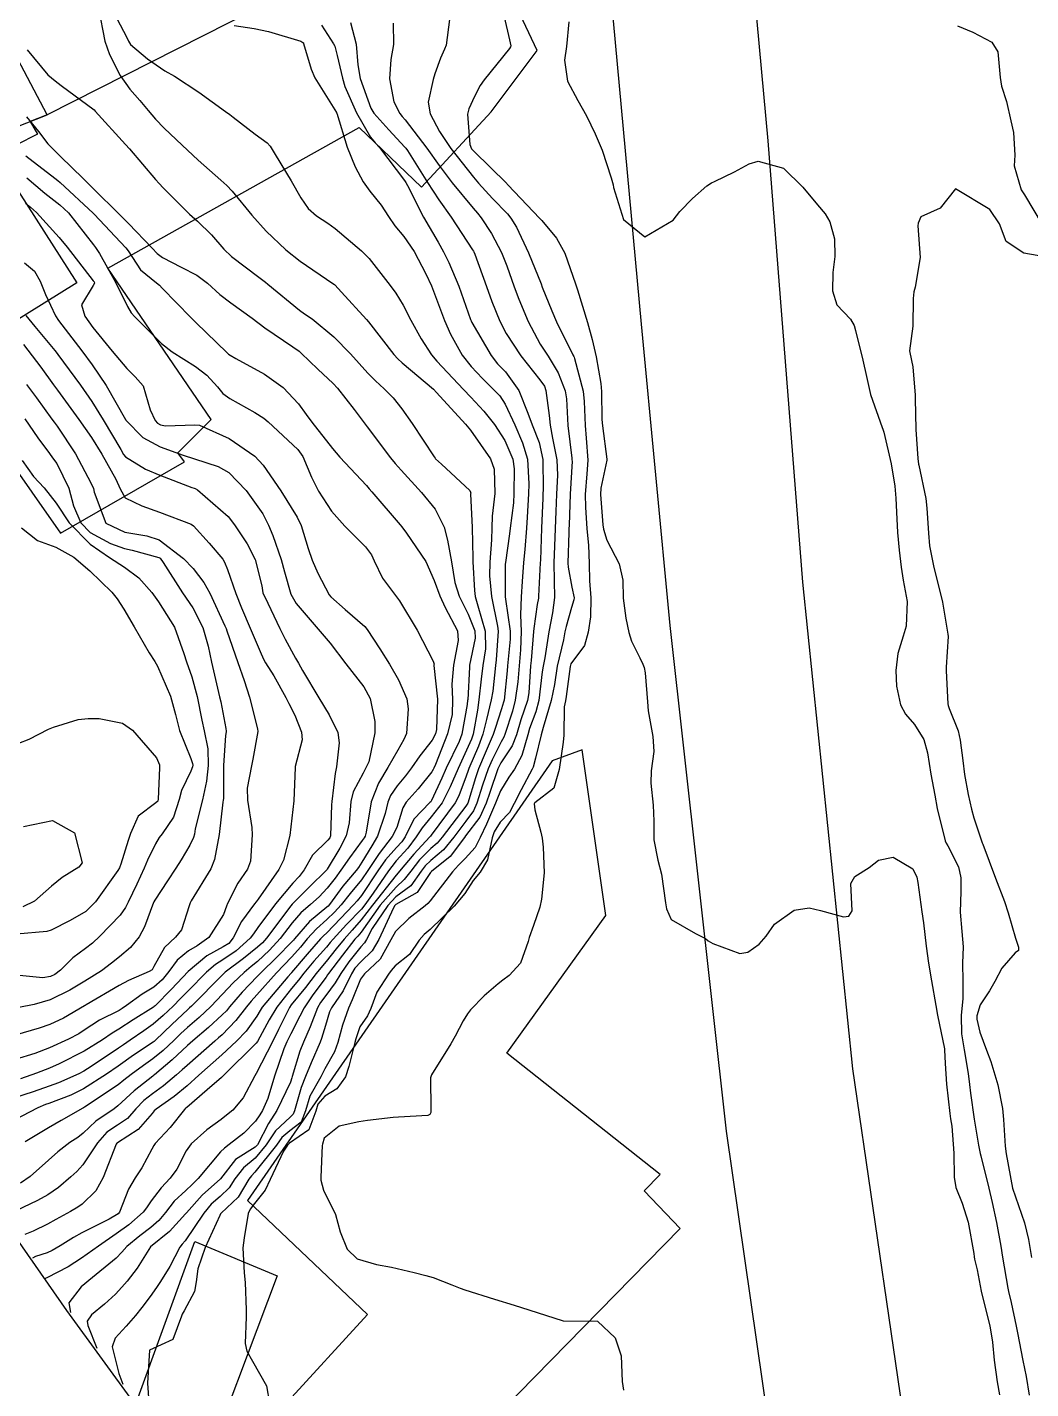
# Model space of a CAD drawing. Header units: metres. Extents: x 307586 to 320046, y 7427249 to 7434250.
# Drawn here: x 317432.6 to 317490.9, y 7431614.8 to 7431693.9 of the extents above; entities that cross this region are included whole.
import ezdxf

# ---------------------------------------------------------------- set-up
doc = ezdxf.new("R2010")
doc.units = ezdxf.units.M
doc.header["$MEASUREMENT"] = 0
for name, color, linetype in [('Area', 45, 'Continuous'), ('Curvas de Nivel 1m', 11, 'Continuous'), ('Curvas de Nivel 5m', 15, 'Continuous'), ('Edificações', 30, 'Continuous'), ('Vias Primárias', 230, 'Continuous')]:
    doc.layers.add(name, color=color, linetype=linetype)

msp = doc.modelspace()

# ---------------------------------------------------------------- linework, layer by layer
at = {"layer": 'Area'}
msp.add_polyline3d([(317444.609, 7431605.928, 753.542), (317434.875, 7431619.303, 758.122), (317430.768, 7431625.185, 762.882)], dxfattribs=at)
at = {"layer": 'Curvas de Nivel 1m', "flags": 128}
for points, elevation in [([(317436.71, 7431694.951), (317437.075, 7431693.055), (317437.347, 7431692.277), (317437.969, 7431691.046), (317438.545, 7431690.254), (317439.113, 7431689.603), (317439.609, 7431689.024), (317440.031, 7431688.52), (317440.523, 7431688), (317441.569, 7431686.999), (317442.5, 7431686.139), (317443.816, 7431684.97), (317444.169, 7431684.654), (317444.477, 7431684.327), (317445.619, 7431682.948), (317446.454, 7431682.008), (317447.586, 7431680.929), (317448.433, 7431680.267), (317450.333, 7431678.973), (317450.413, 7431678.915), (317450.443, 7431678.89), (317450.823, 7431678.472), (317452.285, 7431676.871), (317452.391, 7431676.741), (317453.865, 7431674.847), (317454.103, 7431674.586), (317454.358, 7431674.358), (317456.166, 7431672.822), (317456.341, 7431672.646), (317458.038, 7431670.803), (317458.318, 7431670.459), (317459.475, 7431668.782), (317459.691, 7431668.183), (317459.724, 7431666.778), (317459.581, 7431665.452), (317459.557, 7431664.78), (317459.537, 7431664.081), (317459.435, 7431662.782), (317459.424, 7431661.991), (317459.533, 7431660.78), (317459.894, 7431659.057), (317459.928, 7431658.772), (317459.819, 7431657.111), (317459.777, 7431656.774), (317459.617, 7431655.288), (317459.527, 7431654.776), (317459.251, 7431653.639), (317459.029, 7431652.781), (317458.784, 7431652.096), (317458.225, 7431650.789), (317458.188, 7431650.682), (317458.076, 7431650.349), (317457.647, 7431649.209), (317457.42, 7431648.8), (317456.034, 7431646.922), (317455.99, 7431646.864), (317455.954, 7431646.821), (317455.024, 7431645.824), (317454.206, 7431644.838), (317454.11, 7431644.731), (317454.001, 7431644.609), (317452.638, 7431642.86), (317451.974, 7431642.002), (317451.441, 7431641.402), (317450.976, 7431640.88), (317450.526, 7431640.313), (317449.943, 7431639.591), (317449.619, 7431639.212), (317449.362, 7431638.896), (317448.744, 7431638.082), (317447.914, 7431637.067), (317447.806, 7431636.912), (317447.176, 7431635.638), (317446.819, 7431634.926), (317445.864, 7431633.073), (317445.796, 7431632.941), (317445.124, 7431631.673), (317444.512, 7431630.953), (317444.147, 7431630.649), (317443.835, 7431630.414), (317442.998, 7431629.799), (317442.1, 7431628.986), (317441.809, 7431628.583), (317441.269, 7431627.524), (317440.873, 7431626.999), (317440.351, 7431626.438), (317439.773, 7431625.675), (317439.513, 7431625.266), (317439.304, 7431625.015), (317438.483, 7431624.296), (317437.75, 7431623.769), (317436.711, 7431623.045), (317435.736, 7431622.347), (317434.948, 7431621.851), (317433.715, 7431621.219), (317433.659, 7431621.192), (317433.643, 7431621.18)], 754), ([(317437.405, 7431695.052), (317438.362, 7431693.265), (317438.457, 7431693.041), (317438.58, 7431692.857), (317439.563, 7431692.02), (317440.566, 7431691.327), (317441.124, 7431691.004), (317442.549, 7431690.079), (317444.096, 7431688.967), (317444.347, 7431688.778), (317444.53, 7431688.625), (317445.821, 7431687.645), (317446.515, 7431687.136), (317446.688, 7431686.938), (317446.977, 7431686.464), (317447.898, 7431684.926), (317448.473, 7431683.951), (317448.888, 7431683.335), (317449.376, 7431682.906), (317450.043, 7431682.481), (317450.456, 7431682.169), (317451.99, 7431680.875), (317452.436, 7431680.416), (317453.66, 7431678.851), (317453.976, 7431678.414), (317454.402, 7431677.701), (317454.855, 7431676.835), (317455.453, 7431675.753), (317456.06, 7431674.823), (317456.359, 7431674.467), (317457.909, 7431672.804), (317458.339, 7431672.36), (317459.098, 7431671.556), (317459.712, 7431670.779), (317460.309, 7431669.849), (317460.769, 7431668.765), (317460.85, 7431668.202), (317460.844, 7431666.764), (317460.81, 7431666.219), (317460.632, 7431664.766), (317460.584, 7431664.422), (317460.344, 7431662.769), (317460.332, 7431662.659), (317460.326, 7431660.769), (317460.344, 7431660.625), (317460.614, 7431658.766), (317460.62, 7431658.314), (317460.476, 7431656.767), (317460.45, 7431656.465), (317460.273, 7431654.769), (317460.245, 7431654.645), (317460.118, 7431654.271), (317459.759, 7431653.121), (317459.638, 7431652.775), (317459.18, 7431651.692), (317458.793, 7431650.783), (317458.609, 7431650.251), (317458.159, 7431648.789), (317458.126, 7431648.716), (317458.051, 7431648.612), (317456.667, 7431646.81), (317456.376, 7431646.467), (317456.023, 7431646.141), (317455.354, 7431645.486), (317454.859, 7431644.831), (317454.477, 7431644.356), (317453.994, 7431643.903), (317453.079, 7431642.854), (317451.967, 7431641.295), (317451.774, 7431641.063), (317451.61, 7431640.874), (317450.885, 7431639.945), (317450.077, 7431638.889), (317450.017, 7431638.804), (317449.931, 7431638.676), (317449.169, 7431637.649), (317448.658, 7431636.903), (317448.399, 7431636.412), (317447.89, 7431635.377), (317447.733, 7431635.064), (317447.656, 7431634.913), (317447.48, 7431634.517), (317446.942, 7431632.924), (317446.55, 7431631.629), (317446.242, 7431630.934), (317446.094, 7431630.681), (317445.833, 7431630.303), (317445.15, 7431629.62), (317444.306, 7431628.955), (317444.027, 7431628.741), (317443.809, 7431628.534), (317442.496, 7431626.979), (317442.15, 7431626.622), (317441.782, 7431626.281), (317441.11, 7431625.659), (317440.61, 7431625.002), (317440.227, 7431624.536), (317439.754, 7431624.138), (317439.112, 7431623.654), (317438.368, 7431623.024), (317438.068, 7431622.699), (317437.736, 7431622.354), (317436.161, 7431621.053), (317435.924, 7431620.853), (317435.717, 7431620.69), (317435.003, 7431619.764), (317435.093, 7431619.19)], 753), ([(317444.593, 7431693.96), (317445.75, 7431693.79), (317446.59, 7431693.611), (317448.468, 7431693.037), (317448.583, 7431692.974), (317448.614, 7431692.95), (317448.629, 7431692.919), (317449.069, 7431691.413), (317449.288, 7431690.909), (317450.533, 7431688.911), (317450.546, 7431688.89), (317450.555, 7431688.868), (317451.165, 7431686.883), (317451.626, 7431685.749), (317452.083, 7431684.874), (317452.478, 7431684.34), (317453.125, 7431683.516), (317453.559, 7431682.854), (317453.933, 7431682.323), (317454.452, 7431681.702), (317455.039, 7431680.834), (317455.727, 7431679.523), (317456.049, 7431678.824), (317456.404, 7431677.912), (317456.818, 7431676.816), (317457.167, 7431676.026), (317457.845, 7431674.805), (317458.356, 7431674.139), (317459.008, 7431673.449), (317459.702, 7431672.78), (317460.017, 7431672.452), (317460.335, 7431671.955), (317460.893, 7431670.764), (317461.348, 7431669.718), (317461.628, 7431668.757), (317461.707, 7431667.327), (317461.687, 7431666.756), (317461.616, 7431665.393), (317461.566, 7431664.757), (317461.471, 7431663.517), (317461.398, 7431662.758), (317461.319, 7431661.652), (317461.264, 7431660.759), (317461.229, 7431659.718), (317461.258, 7431658.759), (317461.226, 7431657.695), (317461.145, 7431656.76), (317461.073, 7431655.827), (317460.923, 7431654.762), (317460.753, 7431654.127), (317460.313, 7431652.768), (317460.253, 7431652.617), (317460.099, 7431652.341), (317459.569, 7431651.294), (317459.354, 7431650.777), (317459.025, 7431649.824), (317458.693, 7431648.784), (317458.49, 7431648.344), (317458.042, 7431647.729), (317457.344, 7431646.8), (317456.754, 7431646.077), (317456.012, 7431645.448), (317455.683, 7431645.148), (317455.458, 7431644.825), (317454.846, 7431643.98), (317453.988, 7431643.333), (317453.51, 7431642.847), (317452.617, 7431641.508), (317452.277, 7431640.865), (317452.156, 7431640.671), (317451.956, 7431640.435), (317451.245, 7431639.575), (317450.781, 7431638.882), (317450.463, 7431638.349), (317449.92, 7431637.602), (317449.603, 7431637.206), (317449.426, 7431636.895), (317449.01, 7431635.785), (317448.616, 7431634.903), (317448.402, 7431634.381), (317447.97, 7431632.909), (317447.949, 7431632.822), (317447.859, 7431632.566), (317447.074, 7431630.922), (317446.589, 7431630.171), (317445.941, 7431628.938), (317445.811, 7431628.794), (317444.681, 7431628.074), (317443.793, 7431626.96), (317442.735, 7431626.02), (317441.819, 7431624.989), (317441.762, 7431624.918), (317440.849, 7431623.901), (317439.743, 7431623.01), (317438.969, 7431621.78), (317438.374, 7431621.023), (317438.075, 7431620.669), (317437.711, 7431620.268), (317437.066, 7431619.676), (317436.302, 7431619.051), (317436.051, 7431618.693), (317436.099, 7431618.435), (317436.613, 7431617.12)], 752), ([(317449.657, 7431693.968), (317450.373, 7431692.893), (317450.435, 7431692.746), (317450.576, 7431692.212), (317450.878, 7431690.887), (317451.02, 7431690.422), (317451.69, 7431688.878), (317452.519, 7431687.479), (317452.788, 7431687.139), (317453.028, 7431686.862), (317454.485, 7431684.951), (317454.557, 7431684.839), (317454.659, 7431684.66), (317455.592, 7431682.829), (317456.448, 7431681.361), (317456.759, 7431680.817), (317457.06, 7431680.187), (317457.633, 7431678.808), (317458.321, 7431676.873), (317458.35, 7431676.8), (317458.392, 7431676.711), (317459.516, 7431674.783), (317459.892, 7431674.311), (317460.354, 7431673.837), (317461.133, 7431672.762), (317461.655, 7431671.431), (317461.903, 7431670.754), (317462.308, 7431669.726), (317462.52, 7431668.747), (317462.54, 7431667.01), (317462.525, 7431666.746), (317462.515, 7431666.5), (317462.446, 7431664.747), (317462.379, 7431662.902), (317462.375, 7431662.748), (317462.269, 7431660.815), (317462.269, 7431660.749), (317462.26, 7431660.691), (317462.196, 7431660.317), (317461.991, 7431658.937), (317461.974, 7431658.752), (317461.834, 7431657.076), (317461.807, 7431656.753), (317461.701, 7431655.182), (317461.627, 7431654.755), (317461.252, 7431653.618), (317460.995, 7431652.761), (317460.749, 7431652.111), (317460.086, 7431651.121), (317459.956, 7431650.899), (317459.903, 7431650.772), (317459.438, 7431649.4), (317459.233, 7431648.778), (317458.853, 7431647.974), (317458.034, 7431646.878), (317457.967, 7431646.791), (317457.133, 7431645.687), (317456.058, 7431644.819), (317456.002, 7431644.757), (317455.218, 7431643.601), (317453.983, 7431642.888), (317453.926, 7431642.841), (317453.842, 7431642.703), (317453, 7431640.854), (317452.611, 7431640.203), (317451.943, 7431639.556), (317451.607, 7431639.204), (317451.412, 7431638.875), (317450.919, 7431637.884), (317450.248, 7431636.887), (317450.128, 7431636.669), (317449.897, 7431635.859), (317449.675, 7431635.103), (317449.594, 7431634.893), (317449.074, 7431633.695), (317448.747, 7431632.901), (317448.495, 7431632.265), (317448.107, 7431630.907), (317448.028, 7431630.72), (317447.838, 7431630.551), (317446.999, 7431629.749), (317446.454, 7431628.93), (317445.805, 7431628.166), (317445.138, 7431627.608), (317444.639, 7431626.952), (317444.311, 7431626.428), (317443.777, 7431625.929), (317443.257, 7431625.481), (317442.833, 7431624.974), (317441.747, 7431623.365), (317441.576, 7431623.16), (317441.441, 7431622.993), (317440.857, 7431621.874), (317440.325, 7431621.004), (317440.079, 7431620.645), (317439.71, 7431620.124), (317439.232, 7431619.483), (317438.857, 7431619.018), (317438.317, 7431618.394), (317437.68, 7431617.703), (317437.509, 7431617.198), (317437.905, 7431615.655), (317438.133, 7431615.04)], 751), ([(317453.83, 7431694.086), (317453.849, 7431692.851), (317453.7, 7431691.979), (317453.609, 7431690.854), (317453.864, 7431689.53), (317454.224, 7431688.845), (317454.36, 7431688.672), (317454.529, 7431688.476), (317455.78, 7431686.827), (317456.498, 7431685.824), (317457.26, 7431684.812), (317458.468, 7431683.349), (317458.728, 7431683.058), (317458.947, 7431682.793), (317459.543, 7431681.873), (317460.12, 7431680.775), (317460.431, 7431679.995), (317460.858, 7431678.766), (317461.117, 7431678.052), (317461.669, 7431676.757), (317462.373, 7431675.448), (317462.825, 7431674.743), (317463.407, 7431673.788), (317463.817, 7431672.728), (317463.888, 7431672.277), (317463.979, 7431670.725), (317464.199, 7431668.817), (317464.211, 7431668.721), (317464.218, 7431668.647), (317464.102, 7431666.723), (317464.041, 7431664.928), (317464.037, 7431664.723), (317464.028, 7431664.51), (317463.973, 7431662.724), (317463.984, 7431662.487), (317464.209, 7431661.338), (317464.333, 7431660.719), (317464.328, 7431660.591), (317464.194, 7431660.154), (317463.867, 7431659.035), (317463.802, 7431658.726), (317463.711, 7431658.269), (317463.35, 7431656.732), (317463.189, 7431655.682), (317463.01, 7431654.737), (317462.547, 7431653.183), (317462.42, 7431652.745), (317462.089, 7431651.394), (317461.956, 7431650.879), (317461.91, 7431650.752), (317461.257, 7431649.566), (317460.862, 7431648.762), (317460.578, 7431648.234), (317460.042, 7431647.682), (317459.685, 7431647.125), (317459.576, 7431646.775), (317459.3, 7431645.491), (317458.879, 7431644.781), (317458.484, 7431644.299), (317457.99, 7431643.544), (317457.377, 7431642.799), (317455.969, 7431641.437), (317455.632, 7431641.158), (317455.341, 7431640.826), (317454.783, 7431639.999), (317453.94, 7431639.336), (317453.713, 7431639.067), (317453.558, 7431638.846), (317452.873, 7431637.806), (317452.534, 7431636.861), (317452.333, 7431636.437), (317451.897, 7431635.797), (317451.657, 7431635.102), (317451.606, 7431634.873), (317451.263, 7431633.482), (317451.051, 7431632.878), (317450.56, 7431632.179), (317449.852, 7431631.759), (317449.446, 7431631.295), (317449.329, 7431630.895), (317448.927, 7431629.798), (317447.815, 7431629.034), (317447.746, 7431628.979), (317447.693, 7431628.912), (317447.453, 7431628.559), (317446.687, 7431626.927), (317446.404, 7431626.311), (317445.772, 7431625.53), (317445.515, 7431625.195), (317445.401, 7431624.944), (317445.171, 7431623.524), (317445.093, 7431622.946), (317445.171, 7431621.503), (317445.227, 7431620.945), (317445.285, 7431619.358), (317445.284, 7431618.944), (317445.225, 7431617.397), (317445.34, 7431616.943), (317445.664, 7431616.359), (317446.479, 7431614.927), (317446.646, 7431613.938)], 749), ([(317457.105, 7431694.308), (317456.898, 7431692.817), (317456.811, 7431692.587), (317456.575, 7431692.062), (317456.243, 7431691.146), (317456.152, 7431690.824), (317455.863, 7431689.507), (317455.971, 7431688.826), (317456.523, 7431687.8), (317457.186, 7431686.813), (317458.488, 7431685.139), (317458.786, 7431684.795), (317459.601, 7431683.91), (317460.465, 7431683.019), (317460.671, 7431682.768), (317460.987, 7431682.236), (317461.689, 7431680.758), (317462.416, 7431678.941), (317462.49, 7431678.749), (317463.046, 7431677.387), (317463.311, 7431676.736), (317464.253, 7431674.834), (317464.318, 7431674.721), (317464.333, 7431674.691), (317464.362, 7431674.611), (317464.862, 7431672.715), (317464.928, 7431672.123), (317464.972, 7431670.714), (317465.046, 7431669.979), (317465.132, 7431668.712), (317465.077, 7431667.92), (317464.988, 7431666.713), (317464.99, 7431665.985), (317465.072, 7431664.712), (317465.17, 7431663.774), (317465.203, 7431662.71), (317465.223, 7431661.7), (317465.313, 7431660.709), (317465.286, 7431659.61), (317465.144, 7431658.71), (317464.933, 7431657.945), (317464.155, 7431656.885), (317464.1, 7431656.721), (317463.877, 7431654.973), (317463.829, 7431654.724), (317463.763, 7431654.369), (317463.733, 7431652.726), (317463.692, 7431652.319), (317463.466, 7431650.729), (317463.154, 7431649.646), (317462.054, 7431648.799), (317462.029, 7431648.774), (317462.023, 7431648.75), (317462.049, 7431648.399), (317462.399, 7431647.107), (317462.486, 7431646.743), (317462.547, 7431646.22), (317462.594, 7431644.741), (317462.451, 7431643.206), (317462.34, 7431642.745), (317461.972, 7431641.667), (317461.732, 7431640.985), (317461.67, 7431640.753), (317461.222, 7431639.479), (317460.574, 7431638.764), (317460.201, 7431638.497), (317459.928, 7431638.291), (317459.111, 7431637.588), (317458.328, 7431636.786), (317458.149, 7431636.548), (317457.903, 7431636.135), (317457.43, 7431635.257), (317457.168, 7431634.801), (317456.047, 7431633), (317455.99, 7431632.818), (317456.02, 7431630.993), (317456.009, 7431630.818), (317455.965, 7431630.694), (317455.84, 7431630.64), (317454.131, 7431630.545), (317453.838, 7431630.521), (317452.346, 7431630.351), (317451.834, 7431630.27), (317450.696, 7431630.016), (317449.819, 7431629.328), (317449.728, 7431628.977), (317449.714, 7431628.891), (317449.635, 7431627.051), (317449.626, 7431626.892), (317449.784, 7431626.31), (317450.475, 7431624.883), (317450.754, 7431623.879), (317451.157, 7431622.876), (317451.737, 7431622.321), (317452.857, 7431621.976), (317453.733, 7431621.82), (317455.041, 7431621.515), (317455.728, 7431621.351), (317456.143, 7431621.23), (317457.24, 7431620.797), (317457.72, 7431620.608), (317457.992, 7431620.515), (317459.711, 7431619.971), (317460.848, 7431619.616), (317461.702, 7431619.35), (317463.693, 7431618.72), (317465.693, 7431618.7), (317466.719, 7431617.72), (317467.064, 7431616.679), (317467.137, 7431615.191), (317467.204, 7431614.677)], 748), ([(317460.276, 7431694.451), (317460.586, 7431693.126), (317460.654, 7431692.769), (317460.641, 7431692.711), (317460.581, 7431692.622), (317459.109, 7431690.792), (317458.886, 7431690.467), (317458.548, 7431689.831), (317458.225, 7431689.116), (317458.155, 7431688.804), (317458.274, 7431687.044), (317458.387, 7431686.801), (317458.511, 7431686.648), (317460.42, 7431684.771), (317460.449, 7431684.737), (317460.482, 7431684.706), (317462.345, 7431682.751), (317462.462, 7431682.624), (317463.308, 7431681.593), (317463.803, 7431680.73), (317464.416, 7431678.95), (317464.487, 7431678.719), (317464.536, 7431678.595), (317465.123, 7431676.713), (317465.379, 7431675.709), (317465.617, 7431674.707), (317465.883, 7431673.169), (317465.923, 7431672.704), (317465.955, 7431671.075), (317465.978, 7431670.703), (317466.234, 7431668.761), (317466.231, 7431668.701), (317465.896, 7431667.085), (317465.871, 7431666.704), (317466.003, 7431664.947), (317466.034, 7431664.702), (317466.237, 7431664.06), (317466.957, 7431662.693), (317467.168, 7431661.736), (317467.179, 7431660.69), (317467.343, 7431659.531), (317467.505, 7431658.687), (317467.672, 7431658.189), (317468.159, 7431657.232), (317468.333, 7431656.847), (317468.398, 7431656.668), (317468.47, 7431656.345), (317468.594, 7431654.665), (317468.642, 7431654.141), (317468.899, 7431652.662), (317468.964, 7431651.791), (317468.805, 7431650.663), (317468.786, 7431649.949), (317468.932, 7431648.661), (317468.961, 7431647.743), (317468.966, 7431646.661), (317469.203, 7431645.471), (317469.412, 7431644.656), (317469.642, 7431642.997), (317469.707, 7431642.653), (317469.977, 7431642.029), (317471.388, 7431641.217), (317471.966, 7431640.922), (317472.131, 7431640.794), (317472.401, 7431640.623), (317473.955, 7431640.048), (317474.428, 7431640.123), (317475.088, 7431640.589), (317475.495, 7431641.058), (317475.975, 7431641.759), (317477.116, 7431642.563), (317477.984, 7431642.696), (317478.653, 7431642.543), (317479.979, 7431642.186), (317480.282, 7431642.224), (317480.487, 7431642.525), (317480.415, 7431644.11), (317480.635, 7431644.524), (317481.48, 7431645.046), (317482.017, 7431645.468), (317482.871, 7431645.647), (317484.01, 7431644.967), (317484.24, 7431644.478), (317484.294, 7431644.183), (317484.532, 7431642.475), (317484.62, 7431641.83), (317484.788, 7431640.472), (317484.925, 7431639.494), (317485.1, 7431638.468), (317485.351, 7431637.034), (317485.449, 7431636.465), (317485.837, 7431634.517), (317485.846, 7431634.46), (317485.881, 7431633.654), (317485.957, 7431632.459), (317486.152, 7431630.761), (317486.197, 7431630.455), (317486.263, 7431630.027), (317486.386, 7431628.451), (317486.4, 7431627.052), (317486.511, 7431626.449), (317486.879, 7431625.539), (317487.224, 7431624.438), (317487.552, 7431622.627), (317487.573, 7431622.433), (317487.596, 7431622.287), (317487.735, 7431621.669), (317487.973, 7431620.428), (317488.047, 7431620.097), (317488.475, 7431618.422), (317488.631, 7431617.473), (317488.722, 7431616.42), (317488.91, 7431615.168), (317489.037, 7431614.416)], 747), ([(317464.038, 7431694.169), (317463.9, 7431692.73), (317463.779, 7431691.936), (317463.956, 7431690.729), (317464.546, 7431689.6), (317465.051, 7431688.715), (317465.561, 7431687.671), (317465.97, 7431686.705), (317466.489, 7431685.103), (317466.598, 7431684.699), (317466.625, 7431684.555), (317467.202, 7431682.693), (317468.453, 7431681.678), (317470.088, 7431682.656), (317470.468, 7431683.146), (317471.203, 7431683.915), (317472.05, 7431684.634), (317472.308, 7431684.809), (317472.487, 7431684.893), (317473.644, 7431685.464), (317474.503, 7431685.926), (317475.029, 7431686.07), (317476.499, 7431685.668), (317477.629, 7431684.569), (317478.473, 7431683.538), (317478.921, 7431683.007), (317479.196, 7431682.549), (317479.467, 7431681.558), (317479.471, 7431680.545), (317479.36, 7431679.615), (317479.348, 7431678.546), (317479.594, 7431677.732), (317480.397, 7431676.897), (317480.599, 7431676.528), (317480.678, 7431676.238), (317481.112, 7431674.523), (317481.311, 7431673.562), (317481.54, 7431672.518), (317482.224, 7431670.611), (317482.265, 7431670.511), (317482.32, 7431670.326), (317482.748, 7431668.503), (317482.97, 7431667.19), (317483.03, 7431666.499), (317483.067, 7431665.692), (317483.122, 7431664.497), (317483.221, 7431663.483), (317483.333, 7431662.493), (317483.455, 7431661.731), (317483.685, 7431660.488), (317483.615, 7431659.055), (317483.439, 7431658.491), (317483.139, 7431657.472), (317483.014, 7431656.497), (317483.059, 7431655.576), (317483.297, 7431654.492), (317483.579, 7431653.95), (317484.112, 7431653.352), (317484.642, 7431652.475), (317484.852, 7431651.715), (317485.055, 7431650.47), (317485.277, 7431649.256), (317485.426, 7431648.466), (317485.893, 7431646.603), (317485.953, 7431646.461), (317486.031, 7431646.313), (317486.651, 7431645.082), (317486.797, 7431644.448), (317486.793, 7431643.656), (317486.756, 7431642.448), (317486.85, 7431641.325), (317486.928, 7431640.446), (317486.901, 7431639.493), (317486.917, 7431638.445), (317486.909, 7431637.432), (317486.817, 7431636.446), (317486.831, 7431635.374), (317486.986, 7431634.444), (317487.229, 7431633.083), (317487.303, 7431632.438), (317487.352, 7431631.932), (317487.563, 7431630.434), (317487.82, 7431628.925), (317487.918, 7431628.429), (317487.951, 7431628.289), (317488.414, 7431626.424), (317488.614, 7431625.592), (317488.876, 7431624.419), (317489.119, 7431623.05), (317489.218, 7431622.415), (317489.528, 7431620.609), (317489.57, 7431620.412), (317489.713, 7431619.778), (317490.018, 7431618.407), (317490.09, 7431618.005), (317490.393, 7431616.403), (317490.592, 7431615.473), (317490.771, 7431614.399)], 746), ([(317432.528, 7431688.655), (317433.224, 7431687.803), (317433.78, 7431687.091), (317434.502, 7431686.343), (317435.818, 7431685.067), (317436.477, 7431684.419), (317437.866, 7431683.046), (317438.454, 7431682.459), (317439.84, 7431681.019), (317440.124, 7431680.708), (317440.428, 7431680.476), (317441.511, 7431679.91), (317442.42, 7431679.453), (317443.042, 7431678.981), (317443.768, 7431678.331), (317444.402, 7431677.848), (317445.644, 7431676.947), (317446.385, 7431676.399), (317448.007, 7431675.285), (317448.365, 7431675.03), (317448.492, 7431674.918), (317449.451, 7431674), (317450.346, 7431673.164), (317450.599, 7431672.887), (317451.561, 7431671.647), (317452.141, 7431670.872), (317452.319, 7431670.64), (317453.68, 7431668.849), (317453.953, 7431668.508), (317454.286, 7431668.122), (317455.478, 7431666.828), (317456.259, 7431665.863), (317456.792, 7431664.815), (317456.99, 7431664.058), (317457.22, 7431662.81), (317457.418, 7431661.601), (317457.655, 7431660.805), (317458.187, 7431659.764), (317458.572, 7431658.786), (317458.591, 7431658.364), (317458.266, 7431656.789), (317458.253, 7431656.688), (317458.156, 7431654.79), (317458.154, 7431654.759), (317458.12, 7431654.517), (317457.818, 7431652.794), (317457.671, 7431652.369), (317456.908, 7431650.808), (317456.648, 7431650.237), (317456.055, 7431648.933), (317456.009, 7431648.865), (317455.966, 7431648.821), (317455.025, 7431647.849), (317454.522, 7431646.835), (317454.332, 7431646.533), (317454.023, 7431646.206), (317453.379, 7431645.483), (317452.945, 7431644.856), (317451.988, 7431643.427), (317451.747, 7431643.11), (317451.534, 7431642.874), (317450.768, 7431642.089), (317449.967, 7431641.254), (317449.786, 7431641.071), (317449.616, 7431640.893), (317448.839, 7431640.012), (317447.934, 7431638.95), (317447.915, 7431638.929), (317447.897, 7431638.911), (317447.703, 7431638.686), (317446.227, 7431636.935), (317446.099, 7431636.748), (317445.905, 7431636.403), (317445.293, 7431635.544), (317444.74, 7431634.951), (317443.875, 7431634.158), (317442.548, 7431632.98), (317441.857, 7431632.356), (317441.111, 7431631.736), (317440.071, 7431631.008), (317439.944, 7431630.906), (317439.839, 7431630.758), (317439.022, 7431629.821), (317437.813, 7431629.06), (317437.796, 7431629.048), (317437.78, 7431629.03), (317437.746, 7431628.965), (317436.99, 7431627.042), (317436.566, 7431626.263), (317435.769, 7431625.497), (317435.515, 7431625.315), (317435.099, 7431625.067), (317434.233, 7431624.601), (317433.755, 7431624.328), (317432.92, 7431623.924), (317432.437, 7431623.717)], 756), ([(317432.502, 7431686.382), (317434.19, 7431685.084), (317434.352, 7431684.953), (317434.481, 7431684.844), (317436.398, 7431683.061), (317436.462, 7431682.994), (317438.313, 7431681.041), (317438.431, 7431680.865), (317439.161, 7431679.769), (317440.078, 7431679.015), (317440.263, 7431678.864), (317440.41, 7431678.702), (317442.072, 7431676.993), (317442.388, 7431676.681), (317444.171, 7431674.963), (317444.271, 7431674.87), (317444.361, 7431674.806), (317444.696, 7431674.62), (317446.351, 7431673.705), (317447.434, 7431672.929), (317448.334, 7431671.987), (317448.778, 7431671.364), (317449.098, 7431670.908), (317450.3, 7431669.384), (317450.741, 7431668.886), (317452.276, 7431667.228), (317452.441, 7431667.034), (317452.586, 7431666.865), (317454.244, 7431664.945), (317454.33, 7431664.839), (317454.601, 7431664.475), (317455.723, 7431662.825), (317456.212, 7431661.719), (317456.543, 7431660.817), (317456.853, 7431660.15), (317457.561, 7431658.799), (317457.598, 7431658.229), (317457.325, 7431656.802), (317457.242, 7431655.698), (317457.283, 7431654.803), (317457.246, 7431653.934), (317456.989, 7431652.807), (317456.292, 7431651.024), (317456.196, 7431650.818), (317456.161, 7431650.74), (317456.08, 7431650.596), (317455.282, 7431649.61), (317454.581, 7431648.835), (317454.381, 7431648.505), (317454.038, 7431647.375), (317453.779, 7431646.844), (317453.009, 7431645.864), (317452.357, 7431644.865), (317451.998, 7431644.335), (317451.331, 7431643.535), (317450.803, 7431642.882), (317450.416, 7431642.449), (317449.974, 7431642.032), (317449.373, 7431641.492), (317448.839, 7431640.901), (317448.439, 7431640.422), (317447.947, 7431639.86), (317447.488, 7431639.369), (317447.058, 7431638.923), (317445.92, 7431637.654), (317445.579, 7431637.281), (317445.307, 7431636.946), (317444.696, 7431636.157), (317443.889, 7431635.333), (317443.692, 7431635.157), (317443.47, 7431634.966), (317441.869, 7431633.552), (317441.572, 7431633.287), (317441.251, 7431632.996), (317440.5, 7431632.36), (317439.852, 7431631.892), (317439.352, 7431631.51), (317438.893, 7431631.019), (317438.393, 7431630.466), (317437.829, 7431630.085), (317437.198, 7431629.664), (317436.659, 7431629.047), (317435.8, 7431627.781), (317435.465, 7431627.394), (317435.107, 7431627.067), (317434.395, 7431626.463), (317433.777, 7431626.038), (317433.167, 7431625.694), (317431.911, 7431625.108)], 757), ([(317432.556, 7431685.109), (317433.593, 7431684.212), (317434.468, 7431683.543), (317434.965, 7431683.075), (317436.435, 7431681.221), (317436.551, 7431681.059), (317436.777, 7431680.709), (317437.713, 7431679.047), (317438.399, 7431677.641), (317438.62, 7431677.261), (317438.826, 7431677.033), (317440.37, 7431675.488), (317440.986, 7431675.004), (317442.354, 7431674.142), (317443.016, 7431673.646), (317443.618, 7431672.971), (317443.945, 7431672.572), (317444.336, 7431672.29), (317445.803, 7431671.471), (317446.325, 7431671.143), (317446.57, 7431670.938), (317448.299, 7431669.321), (317448.591, 7431668.916), (317449.095, 7431667.721), (317449.498, 7431666.902), (317450.256, 7431665.736), (317451.027, 7431664.882), (317452.231, 7431663.675), (317452.563, 7431663.201), (317452.726, 7431662.862), (317453.208, 7431661.85), (317453.972, 7431660.843), (317454.198, 7431660.545), (317455.213, 7431658.83), (317456.155, 7431657.027), (317456.2, 7431656.866), (317456.198, 7431656.819), (317456.197, 7431656.775), (317456.398, 7431654.816), (317456.343, 7431653.054), (317456.291, 7431652.817), (317456.099, 7431652.446), (317455.381, 7431651.536), (317454.897, 7431650.832), (317454.55, 7431650.361), (317454.067, 7431649.78), (317453.669, 7431649.235), (317453.511, 7431648.848), (317453.372, 7431648.176), (317452.916, 7431646.857), (317452.587, 7431646.299), (317452.01, 7431645.363), (317451.824, 7431645.054), (317451.676, 7431644.873), (317450.91, 7431643.965), (317450.131, 7431642.889), (317450.063, 7431642.808), (317449.981, 7431642.736), (317448.961, 7431641.912), (317448.098, 7431640.909), (317448.04, 7431640.831), (317447.96, 7431640.746), (317447.059, 7431639.811), (317446.166, 7431638.937), (317445.931, 7431638.705), (317445.066, 7431637.804), (317444.33, 7431636.956), (317444.14, 7431636.727), (317443.906, 7431636.481), (317443.111, 7431635.755), (317442.19, 7431634.985), (317441.88, 7431634.707), (317441.002, 7431633.869), (317439.97, 7431633.009), (317439.91, 7431632.962), (317439.862, 7431632.926), (317438.797, 7431632.077), (317437.845, 7431631.195), (317437.629, 7431631.033), (317436.57, 7431630.311), (317435.821, 7431629.62), (317435.514, 7431629.365), (317435.043, 7431629.068), (317434.348, 7431628.535), (317433.803, 7431628.043), (317432.748, 7431627.096), (317432.188, 7431626.703)], 758), ([(317432.468, 7431683.632), (317432.762, 7431683.401), (317433.115, 7431683.1), (317434.441, 7431681.647), (317434.896, 7431681.075), (317436.414, 7431679.133), (317436.461, 7431679.06), (317436.477, 7431678.994), (317436.411, 7431678.859), (317435.735, 7431677.731), (317435.925, 7431677.065), (317436.383, 7431676.413), (317437.518, 7431675.048), (317438.353, 7431674.022), (317438.855, 7431673.54), (317439.302, 7431673.026), (317439.716, 7431671.625), (317440.005, 7431671.015), (317440.15, 7431670.851), (317440.31, 7431670.765), (317440.613, 7431670.704), (317442.32, 7431670.768), (317442.572, 7431670.733), (317444.308, 7431669.956), (317445.788, 7431668.945), (317446.288, 7431668.407), (317447.301, 7431666.93), (317448.25, 7431665.399), (317448.477, 7431664.916), (317448.891, 7431663.571), (317449.121, 7431662.907), (317449.46, 7431662.142), (317450.107, 7431660.891), (317450.201, 7431660.774), (317451.045, 7431660.027), (317452.175, 7431659.035), (317452.321, 7431658.868), (317453.06, 7431657.755), (317453.612, 7431656.848), (317454.139, 7431655.942), (317454.625, 7431654.835), (317454.696, 7431654.256), (317454.595, 7431652.835), (317454.449, 7431652.487), (317454.093, 7431651.865), (317453.526, 7431650.848), (317452.979, 7431649.946), (317452.559, 7431648.862), (317452.269, 7431647.1), (317452.197, 7431646.868), (317452.135, 7431646.764), (317452.029, 7431646.617), (317451.289, 7431645.602), (317450.782, 7431644.882), (317450.451, 7431644.432), (317449.993, 7431643.85), (317449.539, 7431643.343), (317449.035, 7431642.899), (317448.473, 7431642.41), (317447.972, 7431641.83), (317447.265, 7431640.92), (317446.643, 7431640.239), (317445.943, 7431639.579), (317445.591, 7431639.29), (317445.168, 7431638.948), (317444.536, 7431638.345), (317443.92, 7431637.678), (317443.242, 7431636.97), (317442.556, 7431636.327), (317441.894, 7431635.756), (317441.489, 7431635.394), (317441.084, 7431634.998), (317440.471, 7431634.41), (317439.872, 7431633.931), (317439.336, 7431633.548), (317438.607, 7431633.023), (317438.195, 7431632.691), (317437.857, 7431632.425), (317435.908, 7431631.124), (317435.843, 7431631.079), (317435.803, 7431631.06), (317434.551, 7431630.347), (317433.821, 7431629.931), (317432.46, 7431629.1)], 759), ([(317432.49, 7431677.109), (317433.016, 7431676.468), (317434.184, 7431675.083), (317434.264, 7431674.983), (317434.361, 7431674.849), (317435.67, 7431673.067), (317436.329, 7431672.12), (317436.994, 7431671.053), (317438.012, 7431669.327), (317438.176, 7431669.041), (317438.292, 7431668.902), (317439.452, 7431668.19), (317440.281, 7431667.827), (317442.139, 7431667.127), (317442.274, 7431667.078), (317442.337, 7431667.052), (317442.468, 7431666.987), (317444.25, 7431665.435), (317444.62, 7431664.956), (317445.343, 7431663.838), (317445.807, 7431662.944), (317446.208, 7431661.403), (317446.269, 7431661.005), (317446.286, 7431660.939), (317446.372, 7431660.766), (317447.25, 7431658.924), (317447.56, 7431658.312), (317448.156, 7431657.21), (317448.327, 7431656.908), (317448.569, 7431656.483), (317449.507, 7431654.896), (317450.113, 7431653.906), (317450.618, 7431652.885), (317450.687, 7431652.294), (317450.532, 7431650.886), (317450.467, 7431650.496), (317450.262, 7431648.888), (317450.252, 7431648.687), (317450.188, 7431646.888), (317450.144, 7431646.776), (317450.029, 7431646.638), (317449.148, 7431645.766), (317448.654, 7431644.903), (317448.379, 7431644.526), (317447.995, 7431644.13), (317446.986, 7431642.925), (317445.969, 7431641.556), (317445.722, 7431641.186), (317445.532, 7431640.944), (317444.707, 7431640.198), (317443.944, 7431639.682), (317443.503, 7431639.403), (317442.991, 7431638.974), (317441.922, 7431637.887), (317441.478, 7431637.434), (317441.049, 7431636.999), (317440.467, 7431636.441), (317439.897, 7431635.952), (317439.348, 7431635.558), (317438.563, 7431635.023), (317438.164, 7431634.743), (317437.878, 7431634.551), (317436.293, 7431633.479), (317435.864, 7431633.209), (317435.576, 7431633.063), (317434.39, 7431632.543), (317433.852, 7431632.338), (317432.921, 7431632.02), (317431.841, 7431631.671)], 761), ([(317432.368, 7431675.419), (317432.61, 7431675.106), (317433.36, 7431674.101), (317434.108, 7431673.084), (317434.338, 7431672.764), (317435.581, 7431671.067), (317436.303, 7431670.029), (317436.905, 7431669.054), (317437.716, 7431667.608), (317437.98, 7431667.043), (317438.265, 7431666.523), (317439.231, 7431666.052), (317440.253, 7431665.691), (317442.096, 7431664.991), (317442.242, 7431664.886), (317443.145, 7431663.89), (317443.928, 7431662.964), (317444.043, 7431662.785), (317444.217, 7431662.364), (317444.696, 7431660.955), (317445.021, 7431660.122), (317445.518, 7431658.947), (317446.158, 7431657.454), (317446.324, 7431657.107), (317446.424, 7431656.936), (317446.896, 7431656.174), (317447.605, 7431654.918), (317447.776, 7431654.572), (317448.113, 7431653.891), (317448.512, 7431652.906), (317448.542, 7431652.463), (317448.143, 7431650.909), (317448.135, 7431650.856), (317448.053, 7431648.91), (317447.823, 7431646.913), (317447.457, 7431645.473), (317447.198, 7431644.922), (317445.986, 7431643.209), (317445.87, 7431643.055), (317445.774, 7431642.942), (317445.022, 7431641.9), (317444.546, 7431640.954), (317444.276, 7431640.638), (317443.955, 7431640.441), (317443.012, 7431639.909), (317441.933, 7431639.006), (317440.947, 7431637.975), (317440.009, 7431637.009), (317439.958, 7431636.964), (317439.912, 7431636.924), (317438.73, 7431636.192), (317437.892, 7431635.662), (317437.505, 7431635.42), (317436.939, 7431635.044), (317435.876, 7431634.378), (317434.432, 7431633.638), (317433.866, 7431633.384), (317433.118, 7431633.091), (317432.191, 7431632.772)], 762), ([(317432.533, 7431673.107), (317433.106, 7431672.324), (317434.006, 7431671.085), (317434.136, 7431670.907), (317434.309, 7431670.674), (317435.384, 7431669.069), (317436.276, 7431667.391), (317436.42, 7431667.059), (317436.471, 7431666.857), (317437.142, 7431665.051), (317438.238, 7431664.53), (317439.532, 7431664.316), (317440.234, 7431664.075), (317441.653, 7431662.996), (317442.217, 7431662.419), (317442.836, 7431661.607), (317443.178, 7431660.975), (317444.062, 7431659.075), (317444.119, 7431658.961), (317444.131, 7431658.92), (317444.171, 7431658.791), (317444.811, 7431656.953), (317445.185, 7431655.902), (317445.482, 7431654.946), (317445.953, 7431653.093), (317445.961, 7431652.941), (317445.688, 7431651.343), (317445.598, 7431650.945), (317445.348, 7431649.663), (317445.368, 7431648.947), (317445.62, 7431647.361), (317445.646, 7431646.944), (317445.547, 7431645.408), (317445.363, 7431644.946), (317444.813, 7431644.133), (317444.21, 7431642.958), (317444.148, 7431642.791), (317443.976, 7431642.317), (317443.117, 7431640.973), (317442.441, 7431640.498), (317441.951, 7431640.208), (317441.276, 7431639.663), (317440.798, 7431639.001), (317440.422, 7431638.511), (317439.924, 7431638.101), (317439.254, 7431637.682), (317438.342, 7431637.026), (317438.092, 7431636.846), (317437.909, 7431636.747), (317436.775, 7431636.171), (317435.891, 7431635.592), (317435.571, 7431635.379), (317434.972, 7431635.069), (317433.878, 7431634.565), (317433.017, 7431634.236), (317431.871, 7431633.884)], 763), ([(317432.433, 7431671.108), (317433.202, 7431669.997), (317433.862, 7431669.086), (317434.05, 7431668.843), (317434.287, 7431668.506), (317435, 7431667.073), (317435.271, 7431666.056), (317435.692, 7431665.066), (317436.237, 7431664.511), (317437.414, 7431663.866), (317438.228, 7431663.584), (317438.675, 7431663.481), (317440.223, 7431663.058), (317440.294, 7431663.009), (317440.475, 7431662.753), (317441.604, 7431660.996), (317442.19, 7431660.136), (317442.776, 7431658.981), (317443.079, 7431657.893), (317443.275, 7431656.973), (317443.635, 7431655.462), (317443.752, 7431654.966), (317443.817, 7431654.662), (317444.105, 7431653.125), (317444.134, 7431652.96), (317444.135, 7431652.927), (317444.1, 7431652.705), (317443.978, 7431650.962), (317443.966, 7431649.05), (317443.957, 7431648.961), (317443.933, 7431648.843), (317443.716, 7431646.965), (317443.462, 7431645.518), (317443.241, 7431644.971), (317442.096, 7431643.1), (317442.037, 7431642.989), (317441.981, 7431642.819), (317441.546, 7431641.416), (317441.186, 7431640.998), (317440.556, 7431640.402), (317439.937, 7431639.3), (317439.836, 7431639.109), (317439.668, 7431639.013), (317438.463, 7431638.489), (317437.925, 7431638.19), (317436.006, 7431637.059), (317435.947, 7431637.025), (317435.912, 7431637.007), (317434.681, 7431636.292), (317433.896, 7431635.922), (317433.27, 7431635.712), (317431.886, 7431635.302)], 764), ([(317432.24, 7431664.778), (317433.168, 7431664.031), (317434.229, 7431663.652), (317435.287, 7431663.069), (317436.211, 7431662.286), (317437.496, 7431661.041), (317437.809, 7431660.647), (317438.188, 7431660.045), (317438.784, 7431659.024), (317439.658, 7431657.515), (317439.994, 7431657.012), (317440.149, 7431656.736), (317440.901, 7431655.002), (317441.188, 7431653.924), (317441.427, 7431652.997), (317442.087, 7431651.385), (317442.181, 7431651.086), (317442.192, 7431650.988), (317442.175, 7431650.895), (317442.078, 7431650.64), (317441.533, 7431649.524), (317441.401, 7431648.997), (317441.073, 7431647.969), (317440.41, 7431647.006), (317440.246, 7431646.792), (317440.024, 7431646.414), (317439.554, 7431645.471), (317439.36, 7431645.016), (317438.943, 7431644.071), (317438.441, 7431643.025), (317438.283, 7431642.723), (317437.975, 7431642.284), (317436.793, 7431641.048), (317436.359, 7431640.651), (317435.952, 7431640.349), (317435.218, 7431639.789), (317434.501, 7431639.074), (317434.181, 7431638.827), (317433.929, 7431638.716), (317433.481, 7431638.639), (317431.93, 7431638.792)], 766), ([(317432.09, 7431652.261), (317432.69, 7431652.505), (317433.822, 7431653.084), (317434.104, 7431653.2), (317435.533, 7431653.642), (317436.109, 7431653.706), (317436.755, 7431653.696), (317438.107, 7431653.438), (317438.696, 7431653.024), (317440.087, 7431651.408), (317440.25, 7431651.008), (317440.255, 7431650.834), (317440.178, 7431649.009), (317440.153, 7431648.908), (317440.051, 7431648.808), (317439.027, 7431648.036), (317438.569, 7431647.025), (317438.447, 7431646.606), (317438.006, 7431645.242), (317437.951, 7431645.083), (317437.928, 7431645.031), (317437.832, 7431644.863), (317436.544, 7431643.052), (317435.977, 7431642.496), (317435.077, 7431641.963), (317433.958, 7431641.399), (317433.71, 7431641.33), (317431.954, 7431641.172)], 767), ([(317432.363, 7431647.432), (317434.04, 7431647.775), (317435.313, 7431647.067), (317435.761, 7431645.309), (317435.581, 7431645.064), (317434.611, 7431644.46), (317433.992, 7431643.966), (317432.998, 7431643.095), (317432.327, 7431642.756)], 768)]:
    msp.add_lwpolyline(points, dxfattribs=dict(at, elevation=elevation))
at = {"layer": 'Curvas de Nivel 5m', "flags": 128}
for points, elevation in [([(317451.342, 7431694.136), (317451.686, 7431692.879), (317451.774, 7431691.675), (317451.914, 7431690.876), (317452.537, 7431689.149), (317452.703, 7431688.867), (317453.574, 7431687.905), (317454.513, 7431686.898), (317454.558, 7431686.84), (317454.656, 7431686.694), (317455.822, 7431684.827), (317456.473, 7431683.835), (317457.189, 7431682.813), (317458.444, 7431680.93), (317458.494, 7431680.85), (317458.52, 7431680.799), (317458.57, 7431680.669), (317459.246, 7431678.788), (317459.552, 7431677.93), (317460.014, 7431676.776), (317460.382, 7431676.057), (317461.237, 7431674.761), (317462.349, 7431673.371), (317462.608, 7431673.009), (317462.702, 7431672.745), (317462.889, 7431671.302), (317462.939, 7431670.741), (317463.073, 7431669.977), (317463.331, 7431668.734), (317463.377, 7431667.826), (317463.316, 7431666.734), (317463.277, 7431665.716), (317463.241, 7431664.735), (317463.205, 7431663.708), (317463.168, 7431662.736), (317463.176, 7431661.699), (317463.197, 7431660.735), (317463.082, 7431659.845), (317462.875, 7431658.739), (317462.63, 7431657.215), (317462.537, 7431656.744), (317462.489, 7431656.404), (317462.295, 7431654.747), (317462.116, 7431654.097), (317461.747, 7431653.113), (317461.649, 7431652.755), (317461.295, 7431651.554), (317460.868, 7431650.762), (317460.545, 7431650.296), (317460.064, 7431649.496), (317459.848, 7431648.98), (317459.777, 7431648.773), (317459.251, 7431647.568), (317458.872, 7431646.782), (317458.598, 7431646.211), (317458.014, 7431645.562), (317457.621, 7431645.184), (317457.276, 7431644.801), (317455.986, 7431643.104), (317455.847, 7431642.959), (317455.685, 7431642.823), (317454.734, 7431642.074), (317453.968, 7431641.33), (317453.699, 7431640.844), (317453.073, 7431639.726), (317452.16, 7431638.867), (317451.93, 7431638.557), (317451.442, 7431637.35), (317451.236, 7431636.877), (317450.882, 7431635.896), (317450.614, 7431634.883), (317450.42, 7431634.343), (317449.868, 7431633.355), (317449.712, 7431633.043), (317449.631, 7431632.892), (317448.994, 7431631.756), (317448.733, 7431630.901), (317448.477, 7431630.26), (317447.826, 7431629.749), (317447.372, 7431629.364), (317447.048, 7431628.921), (317445.797, 7431627.351), (317445.593, 7431627.144), (317445.449, 7431626.943), (317444.832, 7431625.895), (317443.844, 7431624.959), (317443.799, 7431624.923), (317443.762, 7431624.838), (317442.902, 7431622.973), (317442.487, 7431621.735), (317442.387, 7431620.98), (317442.288, 7431620.408), (317441.698, 7431619.302), (317441.579, 7431619.107), (317441.539, 7431618.992), (317441.041, 7431617.635), (317439.673, 7431617.01), (317439.56, 7431615.095), (317439.632, 7431613.967)], 750), ([(317486.598, 7431693.934), (317487.485, 7431693.56), (317488.591, 7431692.992), (317488.936, 7431692.435), (317489.075, 7431690.939), (317489.159, 7431690.431), (317489.442, 7431689.534), (317489.706, 7431688.422), (317489.848, 7431687.742), (317489.923, 7431686.419), (317489.885, 7431685.797), (317490.29, 7431684.413), (317490.488, 7431684.112), (317491.517, 7431682.399)], 745), ([(317432.574, 7431692.539), (317433.783, 7431691.092), (317434.201, 7431690.736), (317434.547, 7431690.464), (317436.456, 7431689.061), (317436.532, 7431688.989), (317438.29, 7431687.042), (317438.509, 7431686.79), (317440.017, 7431685.017), (317440.239, 7431684.772), (317440.478, 7431684.525), (317442.01, 7431682.995), (317442.459, 7431682.59), (317443.275, 7431681.801), (317443.996, 7431680.967), (317444.437, 7431680.546), (317446.025, 7431679.338), (317446.415, 7431679.046), (317446.549, 7431678.939), (317448.398, 7431677.424), (317448.688, 7431677.207), (317449.119, 7431676.909), (317450.378, 7431675.873), (317451.356, 7431674.88), (317452.352, 7431673.769), (317452.799, 7431673.315), (317453.307, 7431672.856), (317453.827, 7431672.337), (317454.331, 7431671.694), (317454.933, 7431670.834), (317456.208, 7431668.907), (317456.269, 7431668.82), (317456.293, 7431668.792), (317456.632, 7431668.474), (317458.274, 7431666.947), (317458.324, 7431666.85), (317458.33, 7431666.799), (317458.329, 7431666.743), (317458.416, 7431664.797), (317458.45, 7431663.021), (317458.454, 7431662.797), (317458.552, 7431661.14), (317458.589, 7431660.794), (317458.737, 7431660.25), (317459.163, 7431658.78), (317459.194, 7431657.748), (317459.035, 7431656.781), (317458.942, 7431655.981), (317458.811, 7431654.783), (317458.717, 7431654.183), (317458.472, 7431652.786), (317458.383, 7431652.504), (317458.094, 7431651.866), (317457.602, 7431650.797), (317457.143, 7431649.728), (317456.672, 7431648.811), (317456.045, 7431647.993), (317455.509, 7431647.354), (317455.17, 7431646.829), (317454.679, 7431646.177), (317454.012, 7431645.426), (317453.744, 7431645.107), (317453.561, 7431644.847), (317452.675, 7431643.545), (317452.183, 7431642.867), (317451.981, 7431642.63), (317451.11, 7431641.74), (317450.336, 7431640.886), (317450.166, 7431640.682), (317449.956, 7431640.425), (317449.23, 7431639.611), (317448.645, 7431638.903), (317448.33, 7431638.505), (317447.924, 7431638.007), (317447.073, 7431636.923), (317446.632, 7431636.199), (317445.955, 7431634.939), (317445.882, 7431634.834), (317443.969, 7431632.959), (317443.921, 7431632.901), (317443.862, 7431632.839), (317443.021, 7431632.139), (317441.844, 7431631.11), (317441.775, 7431631.059), (317441.708, 7431630.991), (317440.875, 7431629.951), (317440.003, 7431629.008), (317439.921, 7431628.9), (317439.81, 7431628.679), (317439.225, 7431627.59), (317438.852, 7431627.019), (317438.453, 7431626.353), (317437.931, 7431625.028), (317437.857, 7431624.935), (317437.761, 7431624.866), (317437.343, 7431624.62), (317435.751, 7431623.822), (317435.258, 7431623.554), (317434.495, 7431623.072), (317434.026, 7431622.791), (317433.737, 7431622.668), (317433.051, 7431622.447), (317432.893, 7431622.35)], 755), ([(317492.443, 7431680.39), (317490.446, 7431680.739), (317489.429, 7431681.401), (317489.032, 7431682.431), (317488.475, 7431683.275), (317486.483, 7431684.46), (317485.599, 7431683.342), (317484.466, 7431682.837), (317484.322, 7431682.482), (317484.305, 7431682.326), (317484.443, 7431680.48), (317484.145, 7431678.756), (317484.069, 7431678.485), (317484.021, 7431678.098), (317484.011, 7431676.486), (317483.81, 7431675.05), (317483.923, 7431674.487), (317484.004, 7431674.13), (317484.14, 7431672.483), (317484.143, 7431672.286), (317484.182, 7431670.482), (317484.298, 7431668.794), (317484.346, 7431668.479), (317484.36, 7431668.412), (317484.756, 7431666.475), (317484.825, 7431665.914), (317484.91, 7431664.473), (317484.978, 7431663.73), (317485.219, 7431662.47), (317485.579, 7431661.096), (317485.732, 7431660.465), (317486.046, 7431658.59), (317486.052, 7431658.461), (317485.935, 7431656.682), (317485.935, 7431656.462), (317486.038, 7431654.547), (317486.053, 7431654.461), (317486.121, 7431654.272), (317486.648, 7431652.989), (317486.755, 7431652.45), (317486.91, 7431651.266), (317487.008, 7431650.446), (317487.216, 7431649.293), (317487.412, 7431648.44), (317487.549, 7431647.938), (317488.033, 7431646.486), (317488.055, 7431646.43), (317488.068, 7431646.394), (317488.811, 7431644.422), (317489.332, 7431643.078), (317489.535, 7431642.414), (317489.968, 7431640.941), (317490.15, 7431640.408), (317490.145, 7431640.223), (317489.958, 7431640.082), (317489.168, 7431639.194), (317488.774, 7431638.422), (317488.467, 7431637.885), (317487.919, 7431637.075), (317487.718, 7431636.433), (317487.716, 7431636.238), (317487.904, 7431635.489), (317488.291, 7431634.426), (317488.534, 7431633.773), (317488.94, 7431632.419), (317489.21, 7431631.055), (317489.276, 7431630.416), (317489.369, 7431628.865), (317489.429, 7431628.414), (317489.793, 7431626.41), (317490.494, 7431624.403), (317490.724, 7431623.435), (317490.902, 7431622.398)], 745), ([(317432.423, 7431680.168), (317432.994, 7431679.677), (317433.319, 7431679.096), (317433.635, 7431678.322), (317434.222, 7431677.083), (317434.389, 7431676.815), (317435.743, 7431675.066), (317436.355, 7431674.248), (317437.157, 7431673.052), (317438.285, 7431671.069), (317438.3, 7431671.04), (317438.313, 7431671.023), (317439.297, 7431670.019), (317440.298, 7431669.479), (317441.636, 7431668.997), (317442.291, 7431668.775), (317443.66, 7431668.342), (317444.283, 7431667.993), (317445.294, 7431666.95), (317446.253, 7431665.581), (317446.592, 7431664.937), (317446.834, 7431664.337), (317447.317, 7431662.929), (317447.511, 7431662.222), (317447.893, 7431660.915), (317448.195, 7431660.376), (317449.477, 7431658.897), (317450.165, 7431658.071), (317451.085, 7431656.881), (317452.133, 7431655.533), (317452.49, 7431654.864), (317452.773, 7431653.524), (317452.76, 7431652.86), (317452.407, 7431651.186), (317452.267, 7431650.867), (317452.202, 7431650.748), (317452.078, 7431650.525), (317451.504, 7431649.433), (317451.37, 7431648.877), (317451.273, 7431647.645), (317451.1, 7431646.879), (317450.732, 7431646.173), (317450.004, 7431644.958), (317449.977, 7431644.916), (317449.955, 7431644.89), (317448.964, 7431643.929), (317447.983, 7431642.944), (317447.954, 7431642.91), (317447.885, 7431642.814), (317446.467, 7431640.932), (317446.231, 7431640.664), (317445.955, 7431640.41), (317445.143, 7431639.75), (317444.068, 7431638.959), (317443.998, 7431638.894), (317443.932, 7431638.829), (317442.113, 7431636.987), (317442.01, 7431636.89), (317441.91, 7431636.799), (317440.977, 7431635.919), (317440.017, 7431635.009), (317439.947, 7431634.945), (317439.882, 7431634.893), (317438.756, 7431634.139), (317437.868, 7431633.513), (317437.187, 7431633.04), (317435.854, 7431632.189), (317435.101, 7431631.817), (317433.837, 7431631.339), (317433.644, 7431631.274), (317433.198, 7431631.09), (317431.826, 7431630.373)], 760), ([(317432.289, 7431668.692), (317432.945, 7431667.766), (317433.563, 7431667.091), (317434.26, 7431666.212), (317435.008, 7431665.072), (317436.231, 7431663.825), (317437.347, 7431663.049), (317438.217, 7431662.495), (317439.067, 7431661.877), (317439.822, 7431661.014), (317440.195, 7431660.484), (317441.126, 7431659), (317441.677, 7431657.475), (317441.828, 7431656.993), (317442.14, 7431656.12), (317442.45, 7431654.985), (317442.723, 7431653.594), (317442.86, 7431652.979), (317443.059, 7431651.942), (317443.085, 7431650.975), (317442.994, 7431650.051), (317442.75, 7431648.98), (317442.339, 7431647.288), (317442.291, 7431646.986), (317442.238, 7431646.779), (317442.023, 7431646.338), (317441.521, 7431645.485), (317441.215, 7431644.998), (317440.728, 7431644.27), (317439.984, 7431643.154), (317439.934, 7431643.06), (317439.913, 7431643.011), (317439.385, 7431641.599), (317439.072, 7431641.019), (317438.572, 7431640.405), (317437.945, 7431639.863), (317437.48, 7431639.497), (317436.884, 7431639.046), (317435.927, 7431638.439), (317435.061, 7431637.929), (317433.916, 7431637.366), (317432.988, 7431637.094), (317432.097, 7431636.92)], 765)]:
    msp.add_lwpolyline(points, dxfattribs=dict(at, elevation=elevation))
at = {"layer": 'Edificações'}
for points in [[(317445.82, 7431694.878), (317433.74, 7431688.772), (317432.747, 7431688.382), (317433.179, 7431687.634), (317430.721, 7431686.406), (317435.459, 7431679.007), (317427.705, 7431674.19), (317434.514, 7431664.462), (317441.701, 7431668.618), (317441.323, 7431669.137), (317443.261, 7431671.073), (317437.256, 7431679.857), (317451.855, 7431688.024), (317455.468, 7431684.558), (317459.52, 7431688.939), (317462.182, 7431692.5), (317459.425, 7431698.388)], [(317429.531, 7431687.119), (317433.74, 7431688.772), (317428.964, 7431697.792)]]:
    msp.add_lwpolyline(points, dxfattribs=at)
for points, elevation in [([(317447.976, 7431601.083), (317470.495, 7431624.084), (317468.414, 7431626.261), (317469.339, 7431627.209), (317460.421, 7431634.269), (317466.178, 7431642.258), (317464.802, 7431651.882), (317463.055, 7431651.248), (317445.367, 7431625.699), (317452.329, 7431619.081), (317442.703, 7431608.547), (317444.609, 7431605.928)], 752.952), ([(317442.425, 7431608.929), (317438.86, 7431613.827), (317442.303, 7431623.319), (317447.096, 7431621.33)], 754.569)]:
    msp.add_lwpolyline(points, close=True, dxfattribs=dict(at, elevation=elevation))
at = {"layer": 'Vias Primárias', "elevation": 750.065}
msp.add_lwpolyline([(317484.508, 7431550.47), (317483.038, 7431557.856), (317481.934, 7431563.876), (317481.011, 7431569.356), (317480.455, 7431574.197), (317478.752, 7431588.147), (317476.356, 7431607.667), (317473.179, 7431629.72), (317469.908, 7431659.1), (317468.251, 7431676.598), (317466.038, 7431700.546), (317464.864, 7431712.791), (317463.382, 7431727.369), (317462.594, 7431731.84), (317462.317, 7431734.658), (317458.893, 7431744.963), (317457.229, 7431749.95)], dxfattribs=at)
msp.add_lwpolyline([(317484.508, 7431550.47), (317483.038, 7431557.856), (317481.934, 7431563.876), (317481.011, 7431569.356), (317480.455, 7431574.197), (317478.752, 7431588.147), (317476.356, 7431607.667), (317473.179, 7431629.72), (317469.908, 7431659.1), (317468.251, 7431676.598), (317466.038, 7431700.546), (317464.864, 7431712.791), (317463.382, 7431727.369), (317462.594, 7431731.84), (317462.317, 7431734.658), (317458.893, 7431744.963), (317457.229, 7431749.95)], dxfattribs=at)
at = {"layer": 'Vias Primárias'}
msp.add_lwpolyline([(317465.451, 7431749.95), (317468.436, 7431741.293), (317471.062, 7431732.767), (317471.754, 7431729.251), (317472.813, 7431716.78), (317474.059, 7431703.875), (317475.578, 7431687.247), (317477.602, 7431661.62), (317480.503, 7431633.345), (317484.048, 7431609.068), (317486.857, 7431586.643), (317490.907, 7431559.654), (317493.442, 7431547.76), (317497.827, 7431530.924)], dxfattribs=at)
msp.add_lwpolyline([(317465.451, 7431749.95), (317468.436, 7431741.293), (317471.062, 7431732.767), (317471.754, 7431729.251), (317472.813, 7431716.78), (317474.059, 7431703.875), (317475.578, 7431687.247), (317477.602, 7431661.62), (317480.503, 7431633.345), (317484.048, 7431609.068), (317486.857, 7431586.643), (317490.907, 7431559.654), (317493.442, 7431547.76), (317497.827, 7431530.924)], dxfattribs=at)

doc.saveas('drawing.dxf')
